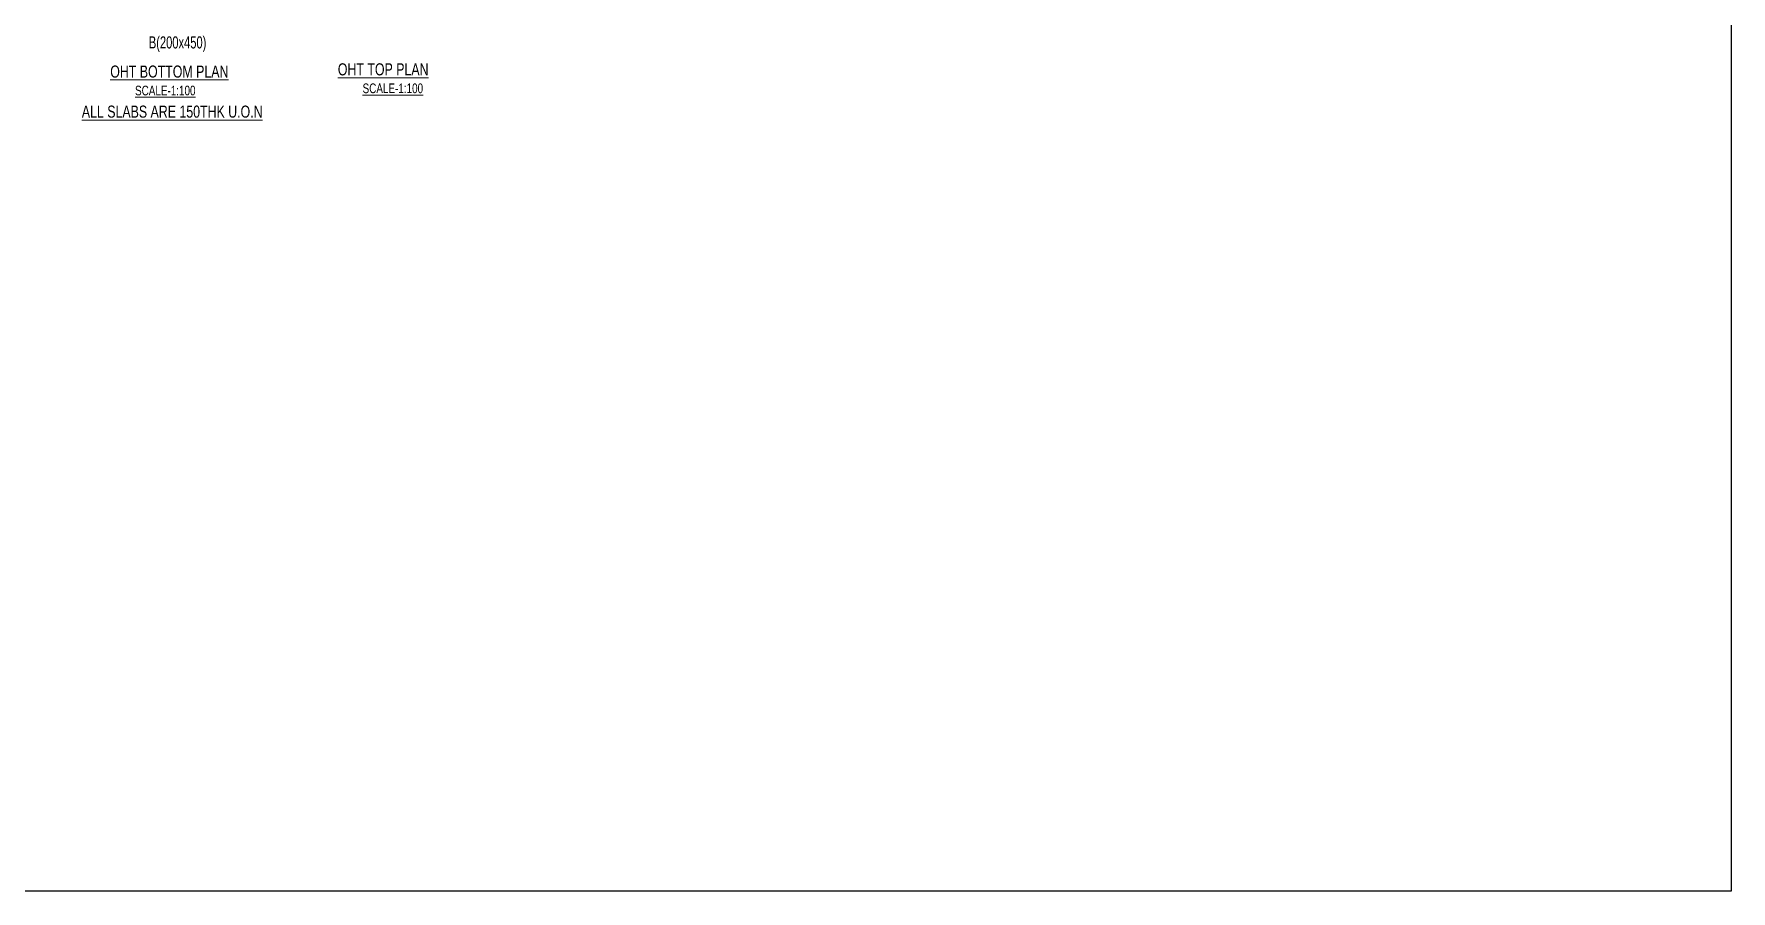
# Model space of a CAD drawing. Header units: millimetres. Extents: x 1798 to 243113, y 1193 to 150435.
# Drawn here: x 207941 to 243113, y 109480 to 127248 of the extents above; entities that cross this region are included whole.
import ezdxf

# ---------------------------------------------------------------- set-up
doc = ezdxf.new("R2010")
doc.units = ezdxf.units.MM
doc.layers.add('-S-TEXT', color=6, linetype='Continuous', lineweight=0)
doc.layers.add('S - BEAM TXT', color=30, linetype='Continuous', lineweight=13)
doc.layers.add('beam', color=4, linetype='Continuous')
doc.styles.add('ARIAL', font='arial.ttf')
doc.styles.add('S - GRID TXT', font='ARIALNB.TTF')

msp = doc.modelspace()

# ---------------------------------------------------------------- linework, layer by layer
at = {"layer": 'beam', "color": 4}
msp.add_lwpolyline([(243113, 109480.4), (43525, 109480.4), (43525, 150435.4), (243113, 150435.4)], close=True, dxfattribs=at)

# ---------------------------------------------------------------- texts
at = {"layer": '-S-TEXT', "linetype": 'Continuous', "ltscale": 150000, "attachment_point": 1, "style": 'ARIAL'}
for s, width, insert, char_height in [('{\\fSwis721 LtCn BT|b0|i0|c0|p34;\\LOHT TOP PLAN}', 5325.731, (214239, 126638.9, -119547.4), 250), ('{\\fSwis721 LtCn BT|b0|i0|c0|p34;\\LOHT BOTTOM PLAN}', 5325.731, (209522.7, 126592.8, -119547.4), 250), ('{\\fSwis721 LtCn BT|b0|i0|c0|p34;\\LSCALE-1:100}', 1300.427, (210036.3, 126174.1, -27.9), 200), ('{\\fSwis721 LtCn BT|b0|i0|c0|p34;\\LSCALE-1:100}', 1300.427, (214752.7, 126220.2, -27.9), 200)]:
    msp.add_mtext_dynamic_manual_height_columns(s, width=width, gutter_width=250, heights=[0], dxfattribs=dict(at, insert=insert, char_height=char_height))
at = {"layer": '-S-TEXT', "linetype": 'Continuous', "ltscale": 150000, "insert": (208933.5, 125762.2, -27.9), "char_height": 250, "width": 3743.653, "attachment_point": 1, "style": 'ARIAL'}
msp.add_mtext('{\\fSwis721 LtCn BT|b0|i0|c0|p34;\\LALL SLABS ARE 150THK U.O.N}', dxfattribs=at)
at = {"layer": 'S - BEAM TXT', "insert": (210918, 126871.5, 47.7), "char_height": 250, "attachment_point": 8, "style": 'S - GRID TXT'}
msp.add_mtext('{\\fSwis721 LtCn BT|b0|i0|c0|p34;\\W0.9;B(200x450)}', dxfattribs=at)

doc.saveas('drawing.dxf')
